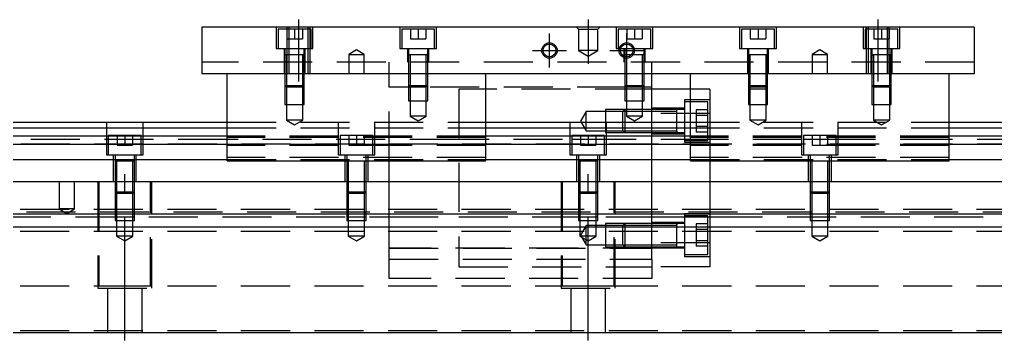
# Model space of a CAD drawing. Extents: x -20 to 990, y -278 to 102.
# Drawn here: x 232.8 to 485.5, y -240.3 to -157.3 of the extents above; entities that cross this region are included whole.
import ezdxf

# ---------------------------------------------------------------- set-up
doc = ezdxf.new("R2010")
doc.units = 0
doc.linetypes.add('CENTER', pattern=[50.8, 31.75, -6.35, 6.35, -6.35])
doc.linetypes.add('DASHED', pattern=[19.05, 12.7, -6.35])
doc.layers.get('0').update_dxf_attribs({"linetype": 'CONTINUOUS'})
doc.layers.add('CENTER', color=1, linetype='CENTER')

msp = doc.modelspace()

# ---------------------------------------------------------------- linework, layer by layer
at = {"color": 7, "linetype": 'CONTINUOUS'}
for p, q in [((480, -159.27), (280, -159.27)), ((280, -159.27), (280, -171.27)), ((480, -159.27), (480, -171.27)), ((480, -171.27), (280, -171.27)), ((286.5, -193.77), (286.5, -171.27)), ((353.5, -193.77), (353.5, -171.27)), ((396.5, -183.77), (396.5, -171.27)), ((406.5, -193.77), (406.5, -171.27)), ((473.5, -193.77), (473.5, -171.27)), ((406.5, -175.27), (396.5, -175.27)), ((0, -183.77), (286.5, -183.77)), ((353.5, -183.77), (406.5, -183.77)), ((473.5, -183.77), (760, -183.77)), ((0, -185.309608), (286.5, -185.309608)), ((353.5, -185.309608), (406.5, -185.309608)), ((473.5, -185.309608), (760, -185.309608)), ((286.5, -187.39154), (0, -187.39154)), ((406.5, -187.39154), (353.5, -187.39154)), ((760, -187.39154), (473.5, -187.39154)), ((286.5, -189.606666), (0, -189.606666)), ((406.5, -189.606666), (353.5, -189.606666)), ((760, -189.606666), (473.5, -189.606666)), ((0, -193.451934), (286.5, -193.451934)), ((286.5, -193.77), (353.5, -193.77)), ((353.5, -193.451934), (406.5, -193.451934)), ((406.5, -193.77), (473.5, -193.77)), ((473.5, -193.451934), (760, -193.451934)), ((760, -199.27), (0, -199.27)), ((760, -207.57), (0, -207.57)), ((760, -210.97), (0, -210.97)), ((760, -238.27), (0, -238.27))]:
    msp.add_line(p, q, dxfattribs=at)
at = {"color": 3, "linetype": 'DASHED'}
for p, q in [((299.25, -159.27), (299.25, -164.77)), ((308.25, -159.77), (299.75, -159.77)), ((299.75, -159.77), (299.75, -164.77)), ((302, -159.77), (302, -162.27)), ((302.000006, -159.27), (302.000006, -171.27)), ((302.5, -159.27), (302.5, -171.27)), ((304, -159.77), (304, -162.27)), ((306, -159.77), (306, -162.27)), ((307.5, -171.27), (307.5, -159.27)), ((307.999994, -171.27), (307.999994, -159.27)), ((308.25, -164.77), (308.25, -159.77)), ((308.75, -164.77), (308.75, -159.27)), ((331.25, -159.27), (331.25, -164.77)), ((332.999994, -159.77), (331.75, -159.77)), ((331.75, -159.77), (331.75, -164.77)), ((340.25, -159.77), (332.999994, -159.77)), ((334, -159.77), (334, -162.27)), ((336, -159.77), (336, -162.27)), ((338, -159.77), (338, -162.27)), ((340.25, -164.77), (340.25, -159.77)), ((340.75, -164.77), (340.75, -159.27)), ((377.5, -159.77), (377, -159.27)), ((377.5, -159.77), (377.5, -165.27)), ((377.5, -159.77), (382.5, -159.77)), ((382.5, -159.77), (383, -159.27)), ((382.5, -165.27), (382.5, -159.77)), ((387.25, -159.27), (387.25, -164.77)), ((396.25, -159.77), (387.75, -159.77)), ((387.75, -159.77), (387.75, -164.77)), ((390, -159.77), (390, -162.27)), ((392, -159.77), (392, -162.27)), ((394, -159.77), (394, -162.27)), ((396.25, -164.77), (396.25, -159.77)), ((396.75, -164.77), (396.75, -159.27)), ((419.25, -159.27), (419.25, -164.77)), ((428.25, -159.77), (419.75, -159.77)), ((419.75, -159.77), (419.75, -164.77)), ((422, -159.77), (422, -162.27)), ((424, -159.77), (424, -162.27)), ((426, -159.77), (426, -162.27)), ((428.25, -164.77), (428.25, -159.77)), ((428.75, -164.77), (428.75, -159.27)), ((451.25, -159.27), (451.25, -164.77)), ((460.25, -159.77), (451.75, -159.77)), ((451.75, -159.77), (451.75, -164.77)), ((452.000006, -159.27), (452.000006, -171.27)), ((452.5, -159.27), (452.5, -171.27)), ((454, -159.77), (454, -162.27)), ((456, -159.77), (456, -162.27)), ((457.5, -171.27), (457.5, -159.27)), ((457.999994, -159.77), (457.999994, -159.27)), ((457.999994, -164.77), (457.999994, -159.77)), ((458, -159.77), (458, -162.27)), ((460.25, -164.77), (460.25, -159.77)), ((460.75, -164.77), (460.75, -159.27)), ((302, -162.27), (304, -162.27)), ((304, -162.27), (306, -162.27)), ((334, -162.27), (336, -162.27)), ((336, -162.27), (338, -162.27)), ((390, -162.27), (392, -162.27)), ((392, -162.27), (394, -162.27)), ((422, -162.27), (424, -162.27)), ((424, -162.27), (426, -162.27)), ((454, -162.27), (456, -162.27)), ((456, -162.27), (458, -162.27)), ((299.25, -164.77), (308.75, -164.77)), ((301.25, -164.77), (301.25, -171.27)), ((301.5, -164.77), (301.5, -166.37)), ((301.5, -166.365), (301.5, -166.37)), ((301.5, -166.37), (301.757448, -166.37)), ((301.757468, -166.37), (301.5, -166.37)), ((301.5, -166.37), (301.5, -166.375)), ((301.5, -166.37), (301.5, -171.26998)), ((306.242552, -166.37), (301.757468, -166.37)), ((301.9, -166.37), (301.9, -171.26998)), ((306.1, -171.26998), (306.1, -166.37)), ((306.5, -166.37), (306.242552, -166.37)), ((306.242602, -166.37), (306.5, -166.37)), ((306.5, -166.37), (306.5, -164.77)), ((306.5, -166.37), (306.5, -166.365)), ((306.5, -166.375), (306.5, -166.37)), ((306.5, -171.26998), (306.5, -166.37)), ((306.75, -171.27), (306.75, -164.77)), ((320, -165.1153), (318, -166.27)), ((318, -166.27), (320, -166.27)), ((318, -166.27), (318, -171.27)), ((322, -166.27), (320, -165.1153)), ((320, -166.27), (322, -166.27)), ((322, -171.27), (322, -166.27)), ((331.25, -164.77), (340.75, -164.77)), ((333.25, -164.77), (333.25, -168.27)), ((333.5, -164.77), (333.5, -166.37)), ((333.5, -166.365), (333.5, -166.37)), ((333.5, -166.37), (333.757448, -166.37)), ((338.5, -166.37), (333.5, -166.37)), ((333.5, -166.37), (333.5, -166.375)), ((333.5, -166.37), (333.5, -168.26998)), ((333.9, -166.37), (333.9, -168.26998)), ((338.1, -168.26998), (338.1, -166.37)), ((338.5, -166.37), (338.5, -164.77)), ((338.5, -166.37), (338.5, -166.365)), ((338.5, -166.375), (338.5, -166.37)), ((338.5, -168.26998), (338.5, -166.37)), ((338.75, -168.27), (338.75, -164.77)), ((382.5, -165.27), (377.5, -165.27)), ((377.5, -165.27), (380, -166.713376)), ((380, -166.713376), (382.5, -165.27)), ((387.25, -164.77), (396.75, -164.77)), ((389.25, -164.77), (389.25, -168.27)), ((389.5, -164.77), (389.5, -166.37)), ((389.5, -166.365), (389.5, -166.37)), ((389.757468, -166.37), (389.5, -166.37)), ((389.5, -166.37), (389.5, -166.375)), ((389.5, -166.37), (389.5, -166.842418)), ((391.229562, -166.37), (389.757468, -166.37)), ((389.9, -166.37), (389.9, -166.916966)), ((391.669968, -166.37), (391.229562, -166.37)), ((391.67033, -166.37), (391.229838, -166.37)), ((394.242552, -166.37), (391.669968, -166.37)), ((394.1, -168.26998), (394.1, -166.37)), ((394.5, -166.37), (394.242552, -166.37)), ((394.5, -166.37), (394.5, -164.77)), ((394.5, -166.37), (394.5, -166.365)), ((394.5, -166.375), (394.5, -166.37)), ((394.5, -168.26998), (394.5, -166.37)), ((394.75, -168.27), (394.75, -164.77)), ((419.25, -164.77), (428.75, -164.77)), ((421.25, -164.77), (421.25, -171.27)), ((421.5, -164.77), (421.5, -166.37)), ((421.5, -166.365), (421.5, -166.37)), ((421.5, -166.37), (421.757448, -166.37)), ((421.757468, -166.37), (421.5, -166.37)), ((421.5, -166.37), (421.5, -166.375)), ((421.5, -166.37), (421.5, -171.26998)), ((426.242552, -166.37), (421.757468, -166.37)), ((421.9, -166.37), (421.9, -171.26998)), ((426.1, -171.26998), (426.1, -166.37)), ((426.5, -166.37), (426.242552, -166.37)), ((426.242602, -166.37), (426.5, -166.37)), ((426.5, -166.37), (426.5, -164.77)), ((426.5, -166.37), (426.5, -166.365)), ((426.5, -166.375), (426.5, -166.37)), ((426.5, -171.26998), (426.5, -166.37)), ((426.75, -171.27), (426.75, -164.77)), ((440, -165.1153), (438, -166.27)), ((438, -166.27), (440, -166.27)), ((438, -166.27), (438, -171.27)), ((442, -166.27), (440, -165.1153)), ((440, -166.27), (442, -166.27)), ((442, -171.27), (442, -166.27)), ((451.25, -164.77), (460.75, -164.77)), ((453.25, -164.77), (453.25, -171.27)), ((453.5, -164.77), (453.5, -166.37)), ((453.5, -166.365), (453.5, -166.37)), ((453.5, -166.37), (453.757448, -166.37)), ((453.757468, -166.37), (453.5, -166.37)), ((453.5, -166.37), (453.5, -166.375)), ((453.5, -166.37), (453.5, -171.26998)), ((458.242552, -166.37), (453.757468, -166.37)), ((453.9, -166.37), (453.9, -171.26998)), ((457.999994, -171.27), (457.999994, -164.77)), ((458.1, -171.26998), (458.1, -166.37)), ((458.5, -166.37), (458.242552, -166.37)), ((458.242602, -166.37), (458.5, -166.37)), ((458.5, -166.37), (458.5, -164.77)), ((458.5, -166.37), (458.5, -166.365)), ((458.5, -166.375), (458.5, -166.37)), ((458.5, -171.26998), (458.5, -166.37)), ((458.75, -171.27), (458.75, -164.77)), ((480, -168.27), (280, -168.27)), ((328.5, -171.27), (328.5, -168.27)), ((333.5, -168.27), (333.5, -174.37)), ((333.500006, -168.27), (333.500006, -174.37)), ((333.9, -168.27), (333.9, -174.77)), ((338.1, -174.77), (338.1, -168.27)), ((338.499994, -174.37), (338.499994, -168.27)), ((338.5, -174.37), (338.5, -168.27)), ((389.5, -166.842418), (389.5, -167.206492)), ((389.5, -167.206492), (389.5, -168.26998)), ((389.5, -168.27), (389.5, -174.37)), ((389.500006, -168.27), (389.500006, -174.37)), ((389.9, -166.916966), (389.9, -167.267498)), ((389.9, -167.267498), (389.9, -168.26998)), ((389.9, -168.27), (389.9, -174.77)), ((394.1, -171.27), (394.1, -168.27)), ((394.499994, -171.27), (394.499994, -168.27)), ((394.5, -171.27), (394.5, -168.27)), ((396.5, -171.27), (396.5, -168.27)), ((301.5, -171.27), (301.5, -174.37)), ((301.500006, -171.27), (301.500006, -174.370006)), ((301.9, -171.27), (301.9, -174.77)), ((306.1, -174.77), (306.1, -171.27)), ((306.499994, -174.370006), (306.499994, -171.27)), ((306.5, -174.37), (306.5, -171.27)), ((328.5, -193.77), (328.5, -171.27)), ((394.1, -174.77), (394.1, -171.27)), ((394.499994, -174.370006), (394.499994, -171.27)), ((394.5, -174.37), (394.5, -171.27)), ((421.5, -171.27), (421.5, -174.37)), ((421.500006, -171.27), (421.500006, -174.370006)), ((421.9, -171.27), (421.9, -174.77)), ((426.1, -174.77), (426.1, -171.27)), ((426.499994, -174.370006), (426.499994, -171.27)), ((426.5, -174.37), (426.5, -171.27)), ((453.5, -171.27), (453.5, -174.37)), ((453.500006, -171.27), (453.500006, -174.370006)), ((453.9, -171.27), (453.9, -174.77)), ((458.1, -174.77), (458.1, -171.27)), ((458.499994, -174.370006), (458.499994, -171.27)), ((458.5, -174.37), (458.5, -171.27)), ((301.5, -174.37), (306.5, -174.37)), ((301.5, -174.37), (301.9, -174.77)), ((301.500006, -174.37002), (301.500006, -179.27)), ((306.1, -174.77), (306.5, -174.37)), ((306.499994, -179.27), (306.499994, -174.37002)), ((333.5, -174.37), (338.5, -174.37)), ((333.5, -174.37), (333.9, -174.77)), ((333.500006, -174.37002), (333.500006, -178.27)), ((338.1, -174.77), (338.5, -174.37)), ((338.499994, -178.27), (338.499994, -174.37002)), ((389.5, -174.37), (394.5, -174.37)), ((389.5, -174.37), (389.9, -174.77)), ((389.500006, -174.37002), (389.500006, -178.27)), ((394.1, -174.77), (394.5, -174.37)), ((394.499994, -178.27), (394.499994, -174.37002)), ((421.5, -174.37), (426.5, -174.37)), ((421.5, -174.37), (421.9, -174.77)), ((421.500006, -174.37002), (421.500006, -179.27)), ((426.1, -174.77), (426.5, -174.37)), ((426.499994, -179.27), (426.499994, -174.37002)), ((453.5, -174.37), (458.5, -174.37)), ((453.5, -174.37), (453.9, -174.77)), ((453.500006, -174.37002), (453.500006, -179.27)), ((458.1, -174.77), (458.5, -174.37)), ((458.499994, -179.27), (458.499994, -174.37002)), ((306.1, -174.77), (301.9, -174.77)), ((301.9, -174.77002), (301.9, -179.27)), ((306.1, -179.27), (306.1, -174.77002)), ((333.9, -174.77), (328.5, -174.77)), ((338.1, -174.77), (333.9, -174.77)), ((333.9, -174.77002), (333.9, -178.27)), ((389.9, -174.77), (338.1, -174.77)), ((338.1, -178.27), (338.1, -174.77002)), ((346.5, -175.27), (346.5, -221.27)), ((394.499994, -175.27), (346.5, -175.27)), ((394.1, -174.77), (389.9, -174.77)), ((389.9, -174.77002), (389.9, -178.27)), ((396.5, -174.77), (394.1, -174.77)), ((394.1, -178.27), (394.1, -174.77002)), ((396.5, -175.27), (394.499994, -175.27)), ((411.5, -175.27), (406.5, -175.27)), ((411.5, -175.27), (411.5, -181.5368)), ((426.499994, -175.27), (421.500006, -175.27)), ((426.1, -174.77), (421.9, -174.77)), ((421.9, -174.77002), (421.9, -179.27)), ((426.1, -179.27), (426.1, -174.77002)), ((458.1, -174.77), (453.9, -174.77)), ((453.9, -174.77002), (453.9, -179.27)), ((458.1, -179.27), (458.1, -174.77002)), ((301.500006, -179.27), (306.499994, -179.27)), ((301.9, -179.27), (301.9, -183.27)), ((306.1, -183.27), (306.1, -179.27)), ((333.500006, -178.27), (338.499994, -178.27)), ((333.9, -178.27), (333.9, -182.27)), ((338.1, -182.27), (338.1, -178.27)), ((389.500006, -178.27), (394.499994, -178.27)), ((389.9, -178.27), (389.9, -182.27)), ((394.1, -182.27), (394.1, -178.27)), ((405, -178.02), (405, -189.02)), ((411.5, -178.02), (405, -178.02)), ((407.499994, -178.52), (405, -178.52)), ((411, -178.52), (407.499994, -178.52)), ((411, -188.52), (411, -178.52)), ((421.500006, -179.27), (426.499994, -179.27)), ((421.9, -179.27), (421.9, -183.27)), ((426.1, -183.27), (426.1, -179.27)), ((453.500006, -179.27), (458.499994, -179.27)), ((453.9, -179.27), (453.9, -183.27)), ((458.1, -183.27), (458.1, -179.27)), ((379.5, -181.02), (378.056624, -183.52)), ((379.5, -186.02), (379.5, -181.02)), ((384.5, -181.02), (379.5, -181.02)), ((384.5, -180.520006), (384.5, -186.519994)), ((389.49998, -180.520006), (384.5, -180.520006)), ((388.99998, -181.02), (384.5, -181.02)), ((389.5, -180.52), (389, -181.02)), ((389, -186.02), (389, -181.02)), ((396.5, -181.02), (389, -181.02)), ((389.5, -180.52), (389.5, -186.52)), ((396.5, -180.52), (389.5, -180.52)), ((396.5, -180.520006), (389.5, -180.520006)), ((405, -180.22), (396.5, -180.22)), ((411.5, -181.5368), (396.5, -181.5368)), ((403.005, -180.52), (396.50002, -180.52)), ((403, -181.02), (396.50002, -181.02)), ((405, -180.52), (402.995, -180.52)), ((403, -181.02), (403, -180.519994)), ((403, -183.52), (403, -180.519994)), ((403, -186.520006), (403, -180.519994)), ((403, -186.02), (403, -181.02)), ((408, -180.633248), (408, -182.076624)), ((411, -180.633248), (408, -180.633248)), ((411.5, -181.5368), (411.5, -192.27)), ((255.25, -183.77), (255.25, -192.27)), ((264.75, -192.27), (264.75, -183.77)), ((286.5, -183.77), (353.5, -183.77)), ((306.1, -183.27), (301.9, -183.27)), ((301.9, -183.27), (304, -184.482436)), ((304, -184.482436), (306.1, -183.27)), ((315.25, -183.77), (315.25, -192.27)), ((324.75, -192.27), (324.75, -183.77)), ((338.1, -182.27), (333.9, -182.27)), ((333.9, -182.27), (336, -183.482436)), ((336, -183.482436), (338.1, -182.27)), ((375.25, -183.77), (375.25, -192.27)), ((378.056624, -183.52), (379.5, -186.02)), ((384.75, -192.27), (384.75, -183.77)), ((394.1, -182.27), (389.9, -182.27)), ((389.9, -182.27), (392, -183.482436)), ((392, -183.482436), (394.1, -182.27)), ((396.5, -193.77), (396.5, -183.77)), ((403, -186.170204), (403, -183.271394)), ((406.5, -183.77), (473.5, -183.77)), ((411, -182.076624), (408, -182.076624)), ((408, -182.076624), (408, -184.963376)), ((426.1, -183.27), (421.9, -183.27)), ((421.9, -183.27), (424, -184.482436)), ((424, -184.482436), (426.1, -183.27)), ((435.25, -183.77), (435.25, -192.27)), ((444.75, -192.27), (444.75, -183.77)), ((458.1, -183.27), (453.9, -183.27)), ((453.9, -183.27), (456, -184.482436)), ((456, -184.482436), (458.1, -183.27)), ((286.5, -185.309608), (353.5, -185.309608)), ((379.5, -186.02), (384.5, -186.02)), ((384.5, -186.02), (388.99998, -186.02)), ((384.5, -186.519994), (389.49998, -186.519994)), ((389, -186.02), (389.5, -186.52)), ((389, -186.02), (396.5, -186.02)), ((389.5, -186.519994), (396.5, -186.519994)), ((389.5, -186.52), (396.5, -186.52)), ((396.5, -186.82), (405, -186.82)), ((396.50002, -186.02), (403, -186.02)), ((396.50002, -186.52), (403.005, -186.52)), ((402.995, -186.52), (405, -186.52)), ((403, -186.520006), (403, -186.02)), ((403, -186.52), (403, -186.170204)), ((403, -186.170204), (403, -186.52)), ((406.5, -185.309608), (473.5, -185.309608)), ((411, -184.963376), (408, -184.963376)), ((408, -184.963376), (408, -186.406752)), ((411, -186.406752), (408, -186.406752)), ((703, -189.52), (25, -189.52)), ((286.5, -188.27), (28, -188.27)), ((264.25, -187.27), (255.75, -187.27)), ((255.75, -187.27), (255.75, -192.27)), ((264.25, -188.27), (255.75, -188.27)), ((258, -187.27), (258, -189.77)), ((260, -187.27), (260, -189.77)), ((262, -187.27), (262, -189.77)), ((264.25, -192.27), (264.25, -187.27)), ((353.5, -187.39154), (286.5, -187.39154)), ((353.5, -187.79668), (286.5, -187.79668)), ((346.49998, -188.27), (286.5, -188.27)), ((324.25, -187.27), (315.75, -187.27)), ((315.75, -187.27), (315.75, -192.27)), ((324.25, -188.27), (315.75, -188.27)), ((318, -187.27), (318, -189.77)), ((320, -187.27), (320, -189.77)), ((322, -187.27), (322, -189.77)), ((324.25, -192.27), (324.25, -187.27)), ((411.5, -188.27), (346.5, -188.27)), ((384.25, -187.27), (375.75, -187.27)), ((375.75, -187.27), (375.75, -192.27)), ((384.25, -188.27), (375.75, -188.27)), ((378, -187.27), (378, -189.77)), ((380, -187.27), (380, -189.77)), ((382, -187.27), (382, -189.77)), ((384.25, -192.27), (384.25, -187.27)), ((405, -188.52), (411, -188.52)), ((405, -189.02), (411.5, -189.02)), ((473.5, -187.39154), (406.5, -187.39154)), ((473.5, -187.79668), (406.5, -187.79668)), ((473.5, -188.27), (411.50002, -188.27)), ((444.25, -187.27), (435.75, -187.27)), ((435.75, -187.27), (435.75, -192.27)), ((444.25, -188.27), (435.75, -188.27)), ((438, -187.27), (438, -189.77)), ((440, -187.27), (440, -189.77)), ((442, -187.27), (442, -189.77)), ((444.25, -192.27), (444.25, -187.27)), ((703, -188.27), (473.5, -188.27)), ((258, -189.77), (260, -189.77)), ((260, -189.77), (262, -189.77)), ((353.5, -189.606666), (286.5, -189.606666)), ((353.5, -189.85), (286.5, -189.85)), ((318, -189.77), (320, -189.77)), ((320, -189.77), (322, -189.77)), ((378, -189.77), (380, -189.77)), ((380, -189.77), (382, -189.77)), ((473.5, -189.606666), (406.5, -189.606666)), ((473.5, -189.85), (406.5, -189.85)), ((438, -189.77), (440, -189.77)), ((440, -189.77), (442, -189.77)), ((255.25, -192.27), (264.75, -192.27)), ((257, -192.27), (257, -199.27)), ((257.5, -192.27), (257.5, -193.87)), ((257.5, -193.865), (257.5, -193.87)), ((257.757468, -193.87), (257.5, -193.87)), ((257.5, -193.87), (257.5, -199.26998)), ((257.5, -193.87), (257.5, -193.875)), ((262.242552, -193.87), (257.757468, -193.87)), ((257.9, -193.87), (257.9, -199.26998)), ((262.1, -199.26998), (262.1, -193.87)), ((262.5, -193.87), (262.242552, -193.87)), ((262.5, -193.87), (262.5, -192.27)), ((262.5, -193.87), (262.5, -193.865)), ((262.5, -199.26998), (262.5, -193.87)), ((262.5, -193.875), (262.5, -193.87)), ((263, -199.27), (263, -192.27)), ((353.5, -192.947372), (286.5, -192.947372)), ((286.5, -193.451934), (353.5, -193.451934)), ((315.25, -192.27), (324.75, -192.27)), ((317, -192.27), (317, -199.27)), ((317.5, -192.27), (317.5, -193.87)), ((317.5, -193.865), (317.5, -193.87)), ((317.757468, -193.87), (317.5, -193.87)), ((317.5, -193.87), (317.5, -199.26998)), ((317.5, -193.87), (317.5, -193.875)), ((322.242552, -193.87), (317.757468, -193.87)), ((317.9, -193.87), (317.9, -199.26998)), ((322.1, -199.26998), (322.1, -193.87)), ((322.5, -193.87), (322.242552, -193.87)), ((322.5, -193.87), (322.5, -192.27)), ((322.5, -193.87), (322.5, -193.865)), ((322.5, -199.26998), (322.5, -193.87)), ((322.5, -193.875), (322.5, -193.87)), ((323, -199.27), (323, -192.27)), ((328.5, -199.27), (328.5, -193.77)), ((375.25, -192.27), (384.75, -192.27)), ((377, -192.27), (377, -199.27)), ((377.5, -192.27), (377.5, -193.87)), ((377.5, -193.865), (377.5, -193.87)), ((377.757468, -193.87), (377.5, -193.87)), ((377.5, -193.87), (377.5, -199.26998)), ((377.5, -193.87), (377.5, -193.875)), ((382.242552, -193.87), (377.757468, -193.87)), ((377.9, -193.87), (377.9, -199.26998)), ((382.1, -199.26998), (382.1, -193.87)), ((382.5, -193.87), (382.242552, -193.87)), ((382.5, -193.87), (382.5, -192.27)), ((382.5, -193.87), (382.5, -193.865)), ((382.5, -199.26998), (382.5, -193.87)), ((382.5, -193.875), (382.5, -193.87)), ((383, -199.27), (383, -192.27)), ((396.5, -199.27), (396.5, -193.77)), ((473.5, -192.947372), (406.5, -192.947372)), ((406.5, -193.451934), (473.5, -193.451934)), ((411.5, -192.27), (411.5, -193.77)), ((411.5, -193.77), (411.5, -193.87)), ((411.5, -193.87), (411.5, -199.27)), ((435.25, -192.27), (444.75, -192.27)), ((437, -192.27), (437, -199.27)), ((437.5, -192.27), (437.5, -193.87)), ((437.5, -193.865), (437.5, -193.87)), ((437.757468, -193.87), (437.5, -193.87)), ((437.5, -193.87), (437.5, -199.26998)), ((437.5, -193.87), (437.5, -193.875)), ((442.242552, -193.87), (437.757468, -193.87)), ((437.9, -193.87), (437.9, -199.26998)), ((442.1, -199.26998), (442.1, -193.87)), ((442.5, -193.87), (442.242552, -193.87)), ((442.5, -193.87), (442.5, -192.27)), ((442.5, -193.87), (442.5, -193.865)), ((442.5, -199.26998), (442.5, -193.87)), ((442.5, -193.875), (442.5, -193.87)), ((443, -199.27), (443, -192.27)), ((243, -199.27), (243, -206.27)), ((247, -206.27), (247, -199.27)), ((253, -199.27), (253, -226.77)), ((253.291796, -199.27), (253.291796, -226.27)), ((257.5, -199.27), (257.5, -201.87)), ((257.500006, -199.27), (257.500006, -201.870006)), ((257.9, -199.27), (257.9, -202.27)), ((262.1, -202.27), (262.1, -199.27)), ((262.499994, -201.870006), (262.499994, -199.27)), ((262.5, -201.87), (262.5, -199.27)), ((266.708204, -226.27), (266.708204, -199.27)), ((267, -226.77), (267, -199.27)), ((317.5, -199.27), (317.5, -201.87)), ((317.500006, -199.27), (317.500006, -201.870006)), ((317.9, -199.27), (317.9, -202.27)), ((322.1, -202.27), (322.1, -199.27)), ((322.499994, -201.870006), (322.499994, -199.27)), ((322.5, -201.87), (322.5, -199.27)), ((328.5, -207.57), (328.5, -199.27)), ((373, -199.27), (373, -226.77)), ((373.291796, -199.27), (373.291796, -226.27)), ((377.5, -199.27), (377.5, -201.87)), ((377.500006, -199.27), (377.500006, -201.870006)), ((377.9, -199.27), (377.9, -202.27)), ((382.1, -202.27), (382.1, -199.27)), ((382.499994, -201.870006), (382.499994, -199.27)), ((382.5, -201.87), (382.5, -199.27)), ((386.708204, -226.27), (386.708204, -199.27)), ((387, -226.77), (387, -199.27)), ((396.5, -207.57), (396.5, -199.27)), ((411.5, -199.27), (411.5, -202.27)), ((437.5, -199.27), (437.5, -201.87)), ((437.500006, -199.27), (437.500006, -201.870006)), ((437.9, -199.27), (437.9, -202.27)), ((442.1, -202.27), (442.1, -199.27)), ((442.499994, -201.870006), (442.499994, -199.27)), ((442.5, -201.87), (442.5, -199.27)), ((257.5, -201.87), (262.5, -201.87)), ((257.5, -201.87), (257.9, -202.27)), ((257.500006, -201.87002), (257.500006, -207.57)), ((262.1, -202.27), (262.5, -201.87)), ((262.499994, -207.57), (262.499994, -201.87002)), ((317.5, -201.87), (322.5, -201.87)), ((317.5, -201.87), (317.9, -202.27)), ((317.500006, -201.87002), (317.500006, -207.57)), ((322.1, -202.27), (322.5, -201.87)), ((322.499994, -207.57), (322.499994, -201.87002)), ((377.5, -201.87), (382.5, -201.87)), ((377.5, -201.87), (377.9, -202.27)), ((377.500006, -201.87002), (377.500006, -207.57)), ((382.1, -202.27), (382.5, -201.87)), ((382.499994, -207.57), (382.499994, -201.87002)), ((437.5, -201.87), (442.5, -201.87)), ((437.5, -201.87), (437.9, -202.27)), ((437.500006, -201.87002), (437.500006, -207.57)), ((442.1, -202.27), (442.5, -201.87)), ((442.499994, -207.57), (442.499994, -201.87002)), ((262.1, -202.27), (257.9, -202.27)), ((257.9, -202.27002), (257.9, -209.27)), ((262.1, -209.27), (262.1, -202.27002)), ((322.1, -202.27), (317.9, -202.27)), ((317.9, -202.27002), (317.9, -209.27)), ((322.1, -209.27), (322.1, -202.27002)), ((382.1, -202.27), (377.9, -202.27)), ((377.9, -202.27002), (377.9, -209.27)), ((382.1, -209.27), (382.1, -202.27002)), ((411.5, -202.27), (411.5, -207.57)), ((442.1, -202.27), (437.9, -202.27)), ((437.9, -202.27002), (437.9, -209.27)), ((442.1, -209.27), (442.1, -202.27002)), ((760, -206.42), (0, -206.42)), ((25, -207.02), (703, -207.02)), ((247, -206.27), (243, -206.27)), ((243, -206.27), (245, -207.4247)), ((245, -207.4247), (247, -206.27)), ((56.708204, -208.27), (328.5, -208.27)), ((257.500006, -207.57), (257.500006, -209.27)), ((257.500006, -208.27), (262.499994, -208.27)), ((257.500006, -209.27), (262.499994, -209.27)), ((257.9, -209.27), (257.9, -213.27)), ((262.1, -213.27), (262.1, -209.27)), ((262.499994, -209.27), (262.499994, -207.57)), ((317.500006, -207.57), (317.500006, -209.27)), ((317.500006, -208.27), (322.499994, -208.27)), ((317.500006, -209.27), (322.499994, -209.27)), ((317.9, -209.27), (317.9, -213.27)), ((322.1, -213.27), (322.1, -209.27)), ((322.499994, -209.27), (322.499994, -207.57)), ((328.5, -210.97), (328.5, -207.57)), ((328.5, -208.27), (346.49998, -208.27)), ((346.5, -208.269994), (396.5, -208.269994)), ((346.5, -208.27), (396.5, -208.27)), ((377.500006, -207.57), (377.500006, -209.27)), ((377.500006, -208.27), (382.499994, -208.27)), ((377.500006, -209.27), (382.499994, -209.27)), ((377.9, -209.27), (377.9, -213.27)), ((382.1, -213.27), (382.1, -209.27)), ((382.499994, -209.27), (382.499994, -207.57)), ((396.5, -210.97), (396.5, -207.57)), ((396.5, -208.269994), (405, -208.269994)), ((396.5, -208.27), (405, -208.27)), ((405, -209.72), (396.5, -209.72)), ((405, -207.52), (405, -218.52)), ((411.5, -207.52), (405, -207.52)), ((407.500006, -208.02), (405, -208.02)), ((405, -208.269994), (407.500006, -208.269994)), ((405, -208.27), (407.500006, -208.27)), ((411, -208.02), (407.500006, -208.02)), ((407.500006, -208.269994), (411, -208.269994)), ((407.500006, -208.27), (411, -208.27)), ((411, -209.27), (411, -208.02)), ((411, -208.269994), (411.5, -208.269994)), ((411, -208.27), (411.5, -208.27)), ((411, -210.97), (411, -209.27)), ((411.5, -207.57), (411.5, -209.27)), ((411.5, -209.27), (411.5, -210.97)), ((411.50002, -208.27), (412.499994, -208.27)), ((412.499994, -208.27), (703.005, -208.27)), ((437.500006, -207.57), (437.500006, -209.27)), ((437.500006, -208.27), (442.499994, -208.27)), ((437.500006, -209.27), (442.499994, -209.27)), ((437.9, -209.27), (437.9, -213.27)), ((442.1, -213.27), (442.1, -209.27)), ((442.499994, -209.27), (442.499994, -207.57)), ((760, -212.12), (0, -212.12)), ((328.5, -219.27), (328.5, -210.97)), ((379.5, -210.52), (378.056624, -213.02)), ((379.5, -215.52), (379.5, -210.52)), ((384.5, -210.52), (379.5, -210.52)), ((384.5, -210.020006), (384.5, -216.019994)), ((389.49998, -210.020006), (384.5, -210.020006)), ((388.99998, -210.52), (384.5, -210.52)), ((389.5, -210.02), (389, -210.52)), ((389, -215.52), (389, -210.52)), ((396.5, -210.52), (389, -210.52)), ((389.5, -210.02), (389.5, -216.02)), ((396.5, -210.02), (389.5, -210.02)), ((396.5, -210.020006), (389.5, -210.020006)), ((396.5, -219.27), (396.5, -210.97)), ((403.005, -210.02), (396.50002, -210.02)), ((403, -210.52), (396.50002, -210.52)), ((405, -210.02), (402.995, -210.02)), ((403, -210.02), (403, -210.36965)), ((403, -210.369602), (403, -210.02)), ((403, -210.02), (403, -210.36965)), ((403, -210.369602), (403, -210.02)), ((403, -210.96965), (403, -210.369602)), ((403, -210.97), (403, -210.52)), ((403, -212.85996), (403, -210.96965)), ((408, -210.133248), (408, -211.576624)), ((411, -210.133248), (408, -210.133248)), ((411, -211.576624), (408, -211.576624)), ((408, -211.576624), (408, -214.463376)), ((411, -218.02), (411, -210.97)), ((411.5, -210.97), (411.5, -215.0032)), ((262.1, -213.27), (257.9, -213.27)), ((257.9, -213.27), (260, -214.482436)), ((260, -214.482436), (262.1, -213.27)), ((322.1, -213.27), (317.9, -213.27)), ((317.9, -213.27), (320, -214.482436)), ((320, -214.482436), (322.1, -213.27)), ((382.1, -213.27), (377.9, -213.27)), ((377.9, -213.27), (380, -214.482436)), ((378.056624, -213.02), (379.5, -215.52)), ((380, -214.482436), (382.1, -213.27)), ((403, -215.670204), (403, -212.85996)), ((411, -214.463376), (408, -214.463376)), ((408, -214.463376), (408, -215.906752)), ((442.1, -213.27), (437.9, -213.27)), ((437.9, -213.27), (440, -214.482436)), ((440, -214.482436), (442.1, -213.27)), ((328.5, -216.360052), (396.5, -216.360052)), ((396.5, -216.360052), (328.5, -216.360052)), ((379.5, -215.52), (384.5, -215.52)), ((384.5, -215.52), (388.99998, -215.52)), ((384.5, -216.019994), (389.49998, -216.019994)), ((389, -215.52), (396.5, -215.52)), ((389, -215.52), (389.5, -216.02)), ((389.5, -216.019994), (396.5, -216.019994)), ((389.5, -216.02), (396.5, -216.02)), ((411.5, -215.0032), (396.5, -215.0032)), ((396.5, -216.32), (405, -216.32)), ((396.50002, -215.52), (403, -215.52)), ((396.50002, -216.02), (403, -216.02)), ((402.995, -216.02), (403, -216.02)), ((403, -216.020006), (403, -215.52)), ((403, -216.02), (403, -215.670204)), ((403, -216.02), (405, -216.02)), ((403, -216.02), (403.005, -216.02)), ((411, -215.906752), (408, -215.906752)), ((411.5, -215.0032), (411.5, -221.27)), ((328.5, -219.27), (396.5, -219.27)), ((328.5, -224.27), (328.5, -219.27)), ((396.5, -219.27), (396.5, -224.27)), ((405, -218.02), (411, -218.02)), ((405, -218.52), (411.5, -218.52)), ((346.5, -221.27), (396.5, -221.27)), ((411.5, -221.27), (396.5, -221.27)), ((396.5, -224.27), (328.5, -224.27)), ((760, -226.27), (0, -226.27)), ((253, -226.77), (267, -226.77)), ((266.708204, -226.27), (253.291796, -226.27)), ((255.5, -226.77), (255.5, -238.27)), ((264.5, -238.27), (264.5, -226.77)), ((373, -226.77), (387, -226.77)), ((386.708204, -226.27), (373.291796, -226.27)), ((375.5, -226.77), (375.5, -238.27)), ((384.5, -238.27), (384.5, -226.77)), ((760, -237.77), (6.499992, -237.77))]:
    msp.add_line(p, q, dxfattribs=at)
at = {"color": 3, "linetype": 'CONTINUOUS'}
for centre in [(370, -165.27), (390, -165.27)]:
    msp.add_circle(centre, 2, dxfattribs=at)
at = {"color": 7, "linetype": 'CONTINUOUS'}
for centre in [(370, -165.27), (390, -165.27)]:
    msp.add_circle(centre, 1.65, dxfattribs=at)
at = {"layer": 'CENTER', "color": 1, "linetype": 'CENTER'}
for p, q in [((305, -157.27), (305, -173.27)), ((380, -157.27), (380, -168.713376)), ((455, -157.27), (455, -173.27)), ((370, -169.67), (370, -160.87)), ((390, -169.67), (390, -160.87)), ((365.6, -165.27), (374.4, -165.27)), ((385.6, -165.27), (394.4, -165.27)), ((260, -240.27), (260, -197.27)), ((380, -240.27), (380, -197.27))]:
    msp.add_line(p, q, dxfattribs=at)

doc.saveas('drawing.dxf')
